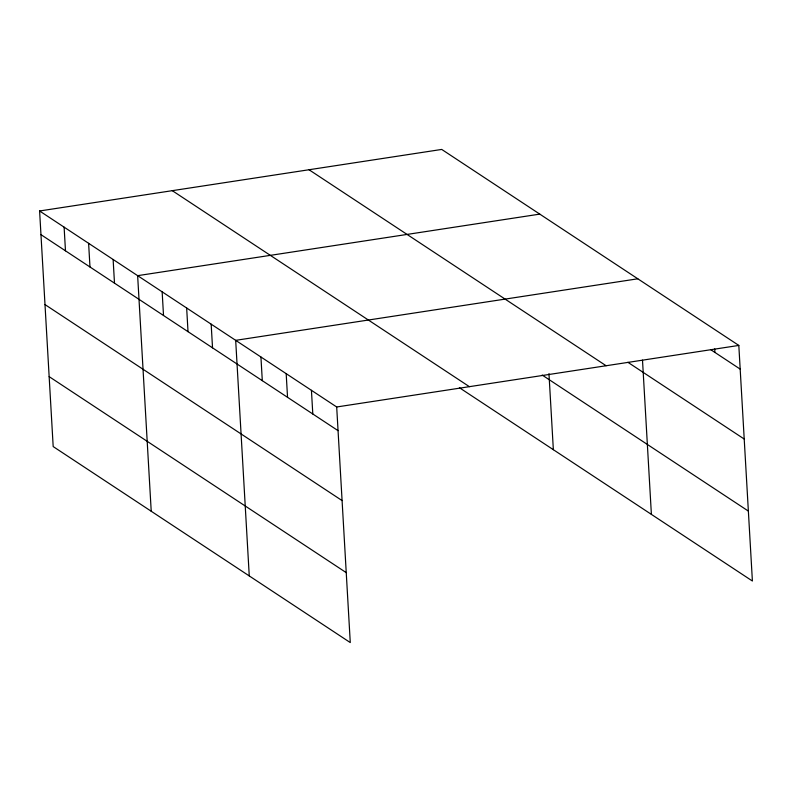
<?xml version="1.0" encoding="UTF-8"?>
<svg xmlns="http://www.w3.org/2000/svg" width="792" height="792" viewBox="0 0 792 792"><rect width="100%" height="100%" fill="white"/><g stroke="black" fill="none" stroke-linecap="round" stroke-linejoin="round"><path stroke-width="1.19" d="M39.6 210.979L336.689 406.979L350.272 642.569L53.183 446.569L39.6 210.979L441.728 149.431L738.817 345.431L752.4 581.021L459.4 387.714M539.768 214.117L137.64 275.666L151.222 511.246M637.808 278.794L235.679 340.342L249.262 575.923M336.689 406.979L738.817 345.431M710.889 349.777L740.183 369.112M627.888 362.291L744.213 439.035M309.028 169.745L606.118 365.746M542.173 375.052L748.371 511.087M172.3 190.674L469.389 386.674M40.966 234.65L338.055 430.65M44.995 304.583L342.085 500.584M49.154 376.636L346.243 572.636M714.721 348.896L714.928 352.45M642.5 360.132L651.39 514.374M548.965 373.666L553.351 449.698M311.434 390.327L312.8 413.998M286.179 373.666L287.546 397.337M260.934 357.004L262.3 380.675M211.167 324.175L212.533 347.846M186.655 307.999L188.021 331.67M162.152 291.832L163.518 315.503M113.127 259.489L114.494 283.16M88.615 243.322L89.981 266.993M64.112 227.155L65.479 250.826"/></g></svg>
